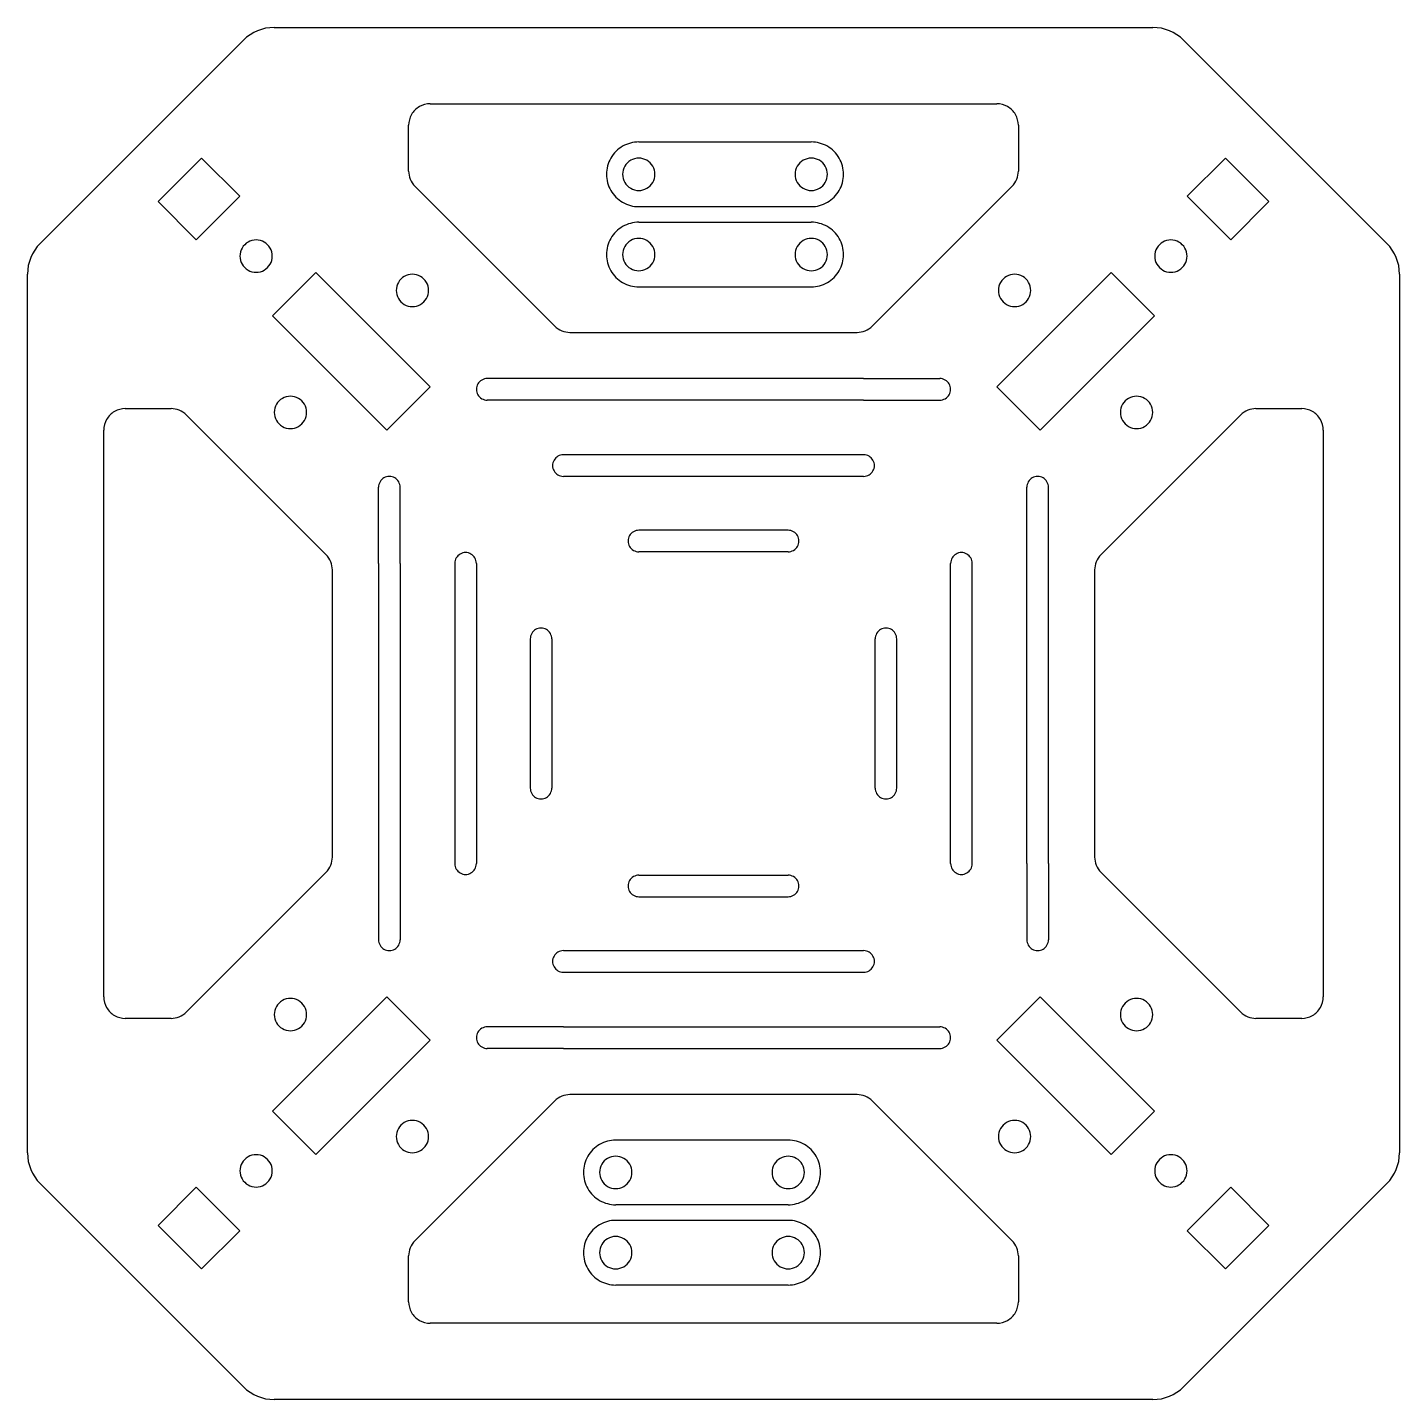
# Model space of a CAD drawing. Extents: x 134 to 408, y 320 to 462.
# Drawn here: x 280.9 to 408.2, y 327.2 to 454.5 of the extents above; entities that cross this region are included whole.
import ezdxf

# ---------------------------------------------------------------- set-up
doc = ezdxf.new("R2010")
doc.units = 0
doc.layers.get('0').update_dxf_attribs({"linetype": 'CONTINUOUS'})

msp = doc.modelspace()

# ---------------------------------------------------------------- linework, layer by layer
at = {"color": 7}
for p, q in [((303.809748, 454.495259), (385.348853, 454.495259)), ((300.981321, 453.323686), (282.111263, 434.453628)), ((407.047338, 434.453628), (388.17728, 453.323686)), ((318.295029, 447.424191), (370.863572, 447.424191)), ((316.295029, 441.18155), (316.295029, 445.424191)), ((372.863572, 445.424191), (372.863572, 441.18155)), ((337.648308, 443.874439), (353.648308, 443.874439)), ((293.066572, 438.337869), (297.09708, 442.368377)), ((297.09708, 442.368377), (300.632614, 438.832843)), ((392.061521, 442.368377), (388.525987, 438.832843)), ((392.061521, 442.368377), (396.09203, 438.337869)), ((316.880816, 439.767337), (329.851379, 426.796774)), ((359.307223, 426.796774), (372.277786, 439.767337)), ((293.066572, 438.337869), (296.602106, 434.802335)), ((296.602106, 434.802335), (300.632614, 438.832843)), ((337.648308, 437.874439), (353.648308, 437.874439)), ((388.525987, 438.832843), (392.556496, 434.802335)), ((396.09203, 438.337869), (392.556496, 434.802335)), ((337.648308, 436.4276), (353.648308, 436.4276)), ((280.93969, 350.086096), (280.93969, 431.625201)), ((303.673173, 427.731267), (307.703682, 431.761776)), ((307.703682, 431.761776), (318.310284, 421.155174)), ((381.454919, 431.761776), (370.848318, 421.155174)), ((381.454919, 431.761776), (385.485428, 427.731267)), ((408.218911, 431.625201), (408.218911, 350.086096)), ((337.648308, 430.4276), (353.648308, 430.4276)), ((303.673173, 427.731267), (314.279775, 417.124665)), ((385.485428, 427.731267), (374.878826, 417.124665)), ((331.265592, 426.210987), (357.893009, 426.210987)), ((330.650369, 421.926716), (323.579301, 421.926716)), ((358.508233, 421.926716), (330.650369, 421.926716)), ((358.508233, 421.926716), (365.579301, 421.926716)), ((314.279775, 417.124665), (318.310284, 421.155174)), ((370.848318, 421.155174), (374.878826, 417.124665)), ((290.010758, 419.13992), (294.253399, 419.13992)), ((330.650369, 419.926716), (323.579301, 419.926716)), ((358.508233, 419.926716), (330.650369, 419.926716)), ((358.508233, 419.926716), (365.579301, 419.926716)), ((394.905203, 419.13992), (399.147843, 419.13992)), ((308.638175, 405.58357), (295.667612, 418.554133)), ((393.490989, 418.554133), (380.520426, 405.58357)), ((288.010758, 364.571377), (288.010758, 417.13992)), ((401.147843, 417.13992), (401.147843, 364.571377)), ((329.650369, 413.855648), (329.650369, 413.855648)), ((358.508233, 414.855648), (330.650369, 414.855648)), ((359.508233, 413.855648), (359.508233, 413.855648)), ((358.508233, 412.855648), (330.650369, 412.855648)), ((313.508233, 404.78458), (313.508233, 411.855648)), ((315.508233, 404.78458), (315.508233, 411.855648)), ((373.650369, 404.78458), (373.650369, 411.855648)), ((375.650369, 404.78458), (375.650369, 411.855648)), ((351.508233, 407.855648), (337.650369, 407.855648)), ((336.650369, 406.855648), (336.650369, 406.855648)), ((352.508233, 406.855648), (352.508233, 406.855648)), ((313.508233, 404.78458), (313.508233, 376.926716)), ((315.508233, 404.78458), (315.508233, 376.926716)), ((320.579301, 404.78458), (320.579301, 376.926716)), ((321.579301, 405.78458), (321.579301, 405.78458)), ((322.579301, 404.78458), (322.579301, 376.926716)), ((351.508233, 405.855648), (337.650369, 405.855648)), ((366.579301, 376.926716), (366.579301, 404.78458)), ((367.579301, 405.78458), (367.579301, 405.78458)), ((368.579301, 376.926716), (368.579301, 404.78458)), ((373.650369, 376.926716), (373.650369, 404.78458)), ((375.650369, 376.926716), (375.650369, 404.78458)), ((309.223962, 377.54194), (309.223962, 404.169357)), ((379.93464, 404.169357), (379.93464, 377.54194)), ((328.579301, 398.78458), (328.579301, 398.78458)), ((360.579301, 398.78458), (360.579301, 398.78458)), ((327.579301, 397.78458), (327.579301, 383.926716)), ((329.579301, 397.78458), (329.579301, 383.926716)), ((359.579301, 383.926716), (359.579301, 397.78458)), ((361.579301, 383.926716), (361.579301, 397.78458)), ((328.579301, 382.926716), (328.579301, 382.926716)), ((360.579301, 382.926716), (360.579301, 382.926716)), ((313.508233, 376.926716), (313.508233, 369.855648)), ((315.508233, 376.926716), (315.508233, 369.855648)), ((373.650369, 376.926716), (373.650369, 369.855648)), ((375.650369, 376.926716), (375.650369, 369.855648)), ((295.667612, 363.157163), (308.638175, 376.127726)), ((321.579301, 375.926716), (321.579301, 375.926716)), ((337.650369, 375.855648), (351.508233, 375.855648)), ((367.579301, 375.926716), (367.579301, 375.926716)), ((380.520426, 376.127726), (393.490989, 363.157163)), ((336.650369, 374.855648), (336.650369, 374.855648)), ((352.508233, 374.855648), (352.508233, 374.855648)), ((337.650369, 373.855648), (351.508233, 373.855648)), ((330.650369, 368.855648), (358.508233, 368.855648)), ((329.650369, 367.855648), (329.650369, 367.855648)), ((330.650369, 366.855648), (358.508233, 366.855648)), ((359.508233, 367.855648), (359.508233, 367.855648)), ((303.673173, 353.98003), (314.279775, 364.586631)), ((318.310284, 360.556123), (314.279775, 364.586631)), ((374.878826, 364.586631), (370.848318, 360.556123)), ((385.485428, 353.98003), (374.878826, 364.586631)), ((294.253399, 362.571377), (290.010758, 362.571377)), ((330.650369, 361.78458), (323.579301, 361.78458)), ((330.650369, 361.78458), (358.508233, 361.78458)), ((358.508233, 361.78458), (365.579301, 361.78458)), ((399.147843, 362.571377), (394.905203, 362.571377)), ((307.703682, 349.949521), (318.310284, 360.556123)), ((381.454919, 349.949521), (370.848318, 360.556123)), ((330.650369, 359.78458), (323.579301, 359.78458)), ((330.650369, 359.78458), (358.508233, 359.78458)), ((358.508233, 359.78458), (365.579301, 359.78458)), ((357.893009, 355.500309), (331.265592, 355.500309)), ((307.703682, 349.949521), (303.673173, 353.98003)), ((329.851379, 354.914523), (316.880816, 341.94396)), ((372.277786, 341.94396), (359.307223, 354.914523)), ((385.485428, 353.98003), (381.454919, 349.949521)), ((351.510294, 351.283697), (335.510294, 351.283697)), ((282.111263, 347.257669), (300.981321, 328.387611)), ((293.066572, 343.373428), (296.602106, 346.908962)), ((300.632614, 342.878453), (296.602106, 346.908962)), ((388.17728, 328.387611), (407.047338, 347.257669)), ((392.556496, 346.908962), (388.525987, 342.878453)), ((396.09203, 343.373428), (392.556496, 346.908962)), ((351.510294, 345.283697), (335.510294, 345.283697)), ((351.510294, 343.836857), (335.510294, 343.836857)), ((297.09708, 339.342919), (293.066572, 343.373428)), ((297.09708, 339.342919), (300.632614, 342.878453)), ((392.061521, 339.342919), (388.525987, 342.878453)), ((396.09203, 343.373428), (392.061521, 339.342919)), ((316.295029, 336.287106), (316.295029, 340.529746)), ((372.863572, 340.529746), (372.863572, 336.287106)), ((351.510294, 337.836857), (335.510294, 337.836857)), ((370.863572, 334.287106), (318.295029, 334.287106)), ((385.348853, 327.216038), (303.809748, 327.216038))]:
    msp.add_line(p, q, dxfattribs=at)
for points in [[(303.809748, 454.495259), (302.761336, 454.498996), (301.720017, 454.067668), (300.981321, 453.323686)], [(388.17728, 453.323686), (387.438585, 454.067668), (386.397265, 454.498996), (385.348853, 454.495259)], [(317.295029, 447.156242), (316.992469, 446.981998), (316.737222, 446.726752), (316.562979, 446.424191)], [(318.295029, 447.424191), (317.945883, 447.424572), (317.597209, 447.331145), (317.295029, 447.156242)], [(371.863572, 447.156242), (371.561393, 447.331145), (371.212719, 447.424572), (370.863572, 447.424191)], [(372.595623, 446.424191), (372.42138, 446.726752), (372.166133, 446.981998), (371.863572, 447.156242)], [(316.562979, 446.424191), (316.388075, 446.122011), (316.294648, 445.773338), (316.295029, 445.424191)], [(372.863572, 445.424191), (372.863953, 445.773338), (372.770527, 446.122011), (372.595623, 446.424191)], [(336.148308, 443.472515), (335.694467, 443.211151), (335.311596, 442.82828), (335.050232, 442.374439)], [(337.648308, 443.874439), (337.124588, 443.875011), (336.601577, 443.734871), (336.148308, 443.472515)], [(355.148308, 443.472515), (354.695039, 443.734871), (354.172028, 443.875011), (353.648308, 443.874439)], [(356.246384, 442.374439), (355.985019, 442.82828), (355.602149, 443.211151), (355.148308, 443.472515)], [(335.050232, 442.374439), (334.787876, 441.92117), (334.647736, 441.398159), (334.648308, 440.874439)], [(336.898308, 442.173477), (336.671387, 442.042795), (336.479952, 441.85136), (336.34927, 441.624439)], [(337.648308, 442.374439), (337.386448, 442.374725), (337.124942, 442.304655), (336.898308, 442.173477)], [(338.398308, 442.173477), (338.171673, 442.304655), (337.910168, 442.374725), (337.648308, 442.374439)], [(338.947346, 441.624439), (338.816664, 441.85136), (338.625229, 442.042795), (338.398308, 442.173477)], [(352.898308, 442.173477), (352.671387, 442.042795), (352.479952, 441.85136), (352.34927, 441.624439)], [(353.648308, 442.374439), (353.386448, 442.374725), (353.124942, 442.304655), (352.898308, 442.173477)], [(354.398308, 442.173477), (354.171673, 442.304655), (353.910168, 442.374725), (353.648308, 442.374439)], [(354.947346, 441.624439), (354.816664, 441.85136), (354.625229, 442.042795), (354.398308, 442.173477)], [(356.648308, 440.874439), (356.64888, 441.398159), (356.50874, 441.92117), (356.246384, 442.374439)], [(316.295029, 441.18155), (316.293161, 440.657344), (316.508825, 440.136684), (316.880816, 439.767337)], [(334.648308, 440.874439), (334.647736, 440.350719), (334.787876, 439.827708), (335.050232, 439.374439)], [(336.34927, 441.624439), (336.218092, 441.397805), (336.148022, 441.136299), (336.148308, 440.874439)], [(336.148308, 440.874439), (336.148022, 440.612579), (336.218092, 440.351074), (336.34927, 440.124439)], [(339.148308, 440.874439), (339.148594, 441.136299), (339.078524, 441.397805), (338.947346, 441.624439)], [(338.947346, 440.124439), (339.078524, 440.351074), (339.148594, 440.612579), (339.148308, 440.874439)], [(352.34927, 441.624439), (352.218092, 441.397805), (352.148022, 441.136299), (352.148308, 440.874439)], [(352.148308, 440.874439), (352.148022, 440.612579), (352.218092, 440.351074), (352.34927, 440.124439)], [(355.148308, 440.874439), (355.148594, 441.136299), (355.078524, 441.397805), (354.947346, 441.624439)], [(354.947346, 440.124439), (355.078524, 440.351074), (355.148594, 440.612579), (355.148308, 440.874439)], [(356.246384, 439.374439), (356.50874, 439.827708), (356.64888, 440.350719), (356.648308, 440.874439)], [(372.277786, 439.767337), (372.649777, 440.136684), (372.865441, 440.657344), (372.863572, 441.18155)], [(335.050232, 439.374439), (335.311596, 438.920598), (335.694467, 438.537728), (336.148308, 438.276363)], [(336.34927, 440.124439), (336.479952, 439.897518), (336.671387, 439.706083), (336.898308, 439.575401)], [(336.898308, 439.575401), (337.124942, 439.444223), (337.386448, 439.374153), (337.648308, 439.374439)], [(337.648308, 439.374439), (337.910168, 439.374153), (338.171673, 439.444223), (338.398308, 439.575401)], [(338.398308, 439.575401), (338.625229, 439.706083), (338.816664, 439.897518), (338.947346, 440.124439)], [(352.34927, 440.124439), (352.479952, 439.897518), (352.671387, 439.706083), (352.898308, 439.575401)], [(352.898308, 439.575401), (353.124942, 439.444223), (353.386448, 439.374153), (353.648308, 439.374439)], [(353.648308, 439.374439), (353.910168, 439.374153), (354.171673, 439.444223), (354.398308, 439.575401)], [(354.398308, 439.575401), (354.625229, 439.706083), (354.816664, 439.897518), (354.947346, 440.124439)], [(355.148308, 438.276363), (355.602149, 438.537728), (355.985019, 438.920598), (356.246384, 439.374439)], [(336.148308, 438.276363), (336.601577, 438.014007), (337.124588, 437.873867), (337.648308, 437.874439)], [(353.648308, 437.874439), (354.172028, 437.873867), (354.695039, 438.014007), (355.148308, 438.276363)], [(336.148308, 436.025676), (335.694467, 435.764311), (335.311596, 435.381441), (335.050232, 434.9276)], [(337.648308, 436.4276), (337.124588, 436.428172), (336.601577, 436.288032), (336.148308, 436.025676)], [(355.148308, 436.025676), (354.695039, 436.288032), (354.172028, 436.428172), (353.648308, 436.4276)], [(356.246384, 434.9276), (355.985019, 435.381441), (355.602149, 435.764311), (355.148308, 436.025676)], [(282.111263, 434.453628), (281.367281, 433.714932), (280.935953, 432.673613), (280.93969, 431.625201)], [(301.402894, 434.581093), (301.175973, 434.450411), (300.984538, 434.258976), (300.853856, 434.032055)], [(302.152894, 434.782055), (301.891034, 434.782341), (301.629528, 434.712271), (301.402894, 434.581093)], [(302.902894, 434.581093), (302.676259, 434.712271), (302.414754, 434.782341), (302.152894, 434.782055)], [(303.451932, 434.032055), (303.32125, 434.258976), (303.129814, 434.450411), (302.902894, 434.581093)], [(335.050232, 434.9276), (334.787876, 434.474331), (334.647736, 433.95132), (334.648308, 433.4276)], [(336.34927, 434.1776), (336.218092, 433.950965), (336.148022, 433.68946), (336.148308, 433.4276)], [(336.898308, 434.726638), (336.671387, 434.595955), (336.479952, 434.40452), (336.34927, 434.1776)], [(337.648308, 434.9276), (337.386448, 434.927886), (337.124942, 434.857816), (336.898308, 434.726638)], [(338.398308, 434.726638), (338.171673, 434.857816), (337.910168, 434.927886), (337.648308, 434.9276)], [(338.947346, 434.1776), (338.816664, 434.40452), (338.625229, 434.595955), (338.398308, 434.726638)], [(339.148308, 433.4276), (339.148594, 433.68946), (339.078524, 433.950965), (338.947346, 434.1776)], [(352.34927, 434.1776), (352.218092, 433.950965), (352.148022, 433.68946), (352.148308, 433.4276)], [(352.898308, 434.726638), (352.671387, 434.595955), (352.479952, 434.40452), (352.34927, 434.1776)], [(353.648308, 434.9276), (353.386448, 434.927886), (353.124942, 434.857816), (352.898308, 434.726638)], [(354.398308, 434.726638), (354.171673, 434.857816), (353.910168, 434.927886), (353.648308, 434.9276)], [(354.947346, 434.1776), (354.816664, 434.40452), (354.625229, 434.595955), (354.398308, 434.726638)], [(355.148308, 433.4276), (355.148594, 433.68946), (355.078524, 433.950965), (354.947346, 434.1776)], [(356.648308, 433.4276), (356.64888, 433.95132), (356.50874, 434.474331), (356.246384, 434.9276)], [(386.255708, 434.581093), (386.028787, 434.450411), (385.837352, 434.258976), (385.70667, 434.032055)], [(387.005708, 434.782055), (386.743847, 434.782341), (386.482342, 434.712271), (386.255708, 434.581093)], [(387.755708, 434.581093), (387.529073, 434.712271), (387.267568, 434.782341), (387.005708, 434.782055)], [(388.304746, 434.032055), (388.174063, 434.258976), (387.982628, 434.450411), (387.755708, 434.581093)], [(408.218911, 431.625201), (408.222649, 432.673613), (407.79132, 433.714932), (407.047338, 434.453628)], [(300.853856, 434.032055), (300.722678, 433.805421), (300.652608, 433.543915), (300.652894, 433.282055)], [(300.652894, 433.282055), (300.652608, 433.020195), (300.722678, 432.75869), (300.853856, 432.532055)], [(303.652894, 433.282055), (303.65318, 433.543915), (303.58311, 433.805421), (303.451932, 434.032055)], [(303.451932, 432.532055), (303.58311, 432.75869), (303.65318, 433.020195), (303.652894, 433.282055)], [(334.648308, 433.4276), (334.647736, 432.903879), (334.787876, 432.380869), (335.050232, 431.9276)], [(336.148308, 433.4276), (336.148022, 433.16574), (336.218092, 432.904234), (336.34927, 432.6776)], [(338.947346, 432.6776), (339.078524, 432.904234), (339.148594, 433.16574), (339.148308, 433.4276)], [(352.148308, 433.4276), (352.148022, 433.16574), (352.218092, 432.904234), (352.34927, 432.6776)], [(354.947346, 432.6776), (355.078524, 432.904234), (355.148594, 433.16574), (355.148308, 433.4276)], [(356.246384, 431.9276), (356.50874, 432.380869), (356.64888, 432.903879), (356.648308, 433.4276)], [(385.70667, 434.032055), (385.575492, 433.805421), (385.505422, 433.543915), (385.505708, 433.282055)], [(385.505708, 433.282055), (385.505422, 433.020195), (385.575492, 432.75869), (385.70667, 432.532055)], [(388.505708, 433.282055), (388.505994, 433.543915), (388.435924, 433.805421), (388.304746, 434.032055)], [(388.304746, 432.532055), (388.435924, 432.75869), (388.505994, 433.020195), (388.505708, 433.282055)], [(300.853856, 432.532055), (300.984538, 432.305135), (301.175973, 432.113699), (301.402894, 431.983017)], [(301.402894, 431.983017), (301.629528, 431.851839), (301.891034, 431.781769), (302.152894, 431.782055)], [(302.152894, 431.782055), (302.414754, 431.781769), (302.676259, 431.851839), (302.902894, 431.983017)], [(302.902894, 431.983017), (303.129814, 432.113699), (303.32125, 432.305135), (303.451932, 432.532055)], [(316.648583, 431.600075), (316.386723, 431.600361), (316.125217, 431.530291), (315.898583, 431.399113)], [(317.398583, 431.399113), (317.171948, 431.530291), (316.910443, 431.600361), (316.648583, 431.600075)], [(335.050232, 431.9276), (335.311596, 431.473758), (335.694467, 431.090888), (336.148308, 430.829523)], [(336.34927, 432.6776), (336.479952, 432.450679), (336.671387, 432.259244), (336.898308, 432.128562)], [(336.898308, 432.128562), (337.124942, 431.997384), (337.386448, 431.927314), (337.648308, 431.9276)], [(337.648308, 431.9276), (337.910168, 431.927314), (338.171673, 431.997384), (338.398308, 432.128562)], [(338.398308, 432.128562), (338.625229, 432.259244), (338.816664, 432.450679), (338.947346, 432.6776)], [(352.34927, 432.6776), (352.479952, 432.450679), (352.671387, 432.259244), (352.898308, 432.128562)], [(352.898308, 432.128562), (353.124942, 431.997384), (353.386448, 431.927314), (353.648308, 431.9276)], [(353.648308, 431.9276), (353.910168, 431.927314), (354.171673, 431.997384), (354.398308, 432.128562)], [(354.398308, 432.128562), (354.625229, 432.259244), (354.816664, 432.450679), (354.947346, 432.6776)], [(355.148308, 430.829523), (355.602149, 431.090888), (355.985019, 431.473758), (356.246384, 431.9276)], [(372.510019, 431.600075), (372.248158, 431.600361), (371.986653, 431.530291), (371.760019, 431.399113)], [(373.260019, 431.399113), (373.033384, 431.530291), (372.771879, 431.600361), (372.510019, 431.600075)], [(385.70667, 432.532055), (385.837352, 432.305135), (386.028787, 432.113699), (386.255708, 431.983017)], [(386.255708, 431.983017), (386.482342, 431.851839), (386.743847, 431.781769), (387.005708, 431.782055)], [(387.005708, 431.782055), (387.267568, 431.781769), (387.529073, 431.851839), (387.755708, 431.983017)], [(387.755708, 431.983017), (387.982628, 432.113699), (388.174063, 432.305135), (388.304746, 432.532055)], [(315.349545, 430.850075), (315.218367, 430.62344), (315.148297, 430.361935), (315.148583, 430.100075)], [(315.898583, 431.399113), (315.671662, 431.26843), (315.480227, 431.076995), (315.349545, 430.850075)], [(317.947621, 430.850075), (317.816939, 431.076995), (317.625504, 431.26843), (317.398583, 431.399113)], [(318.148583, 430.100075), (318.148869, 430.361935), (318.078799, 430.62344), (317.947621, 430.850075)], [(336.148308, 430.829523), (336.601577, 430.567168), (337.124588, 430.427027), (337.648308, 430.4276)], [(353.648308, 430.4276), (354.172028, 430.427027), (354.695039, 430.567168), (355.148308, 430.829523)], [(371.21098, 430.850075), (371.079803, 430.62344), (371.009732, 430.361935), (371.010019, 430.100075)], [(371.760019, 431.399113), (371.533098, 431.26843), (371.341663, 431.076995), (371.21098, 430.850075)], [(373.809057, 430.850075), (373.678374, 431.076995), (373.486939, 431.26843), (373.260019, 431.399113)], [(374.010019, 430.100075), (374.010305, 430.361935), (373.940235, 430.62344), (373.809057, 430.850075)], [(315.148583, 430.100075), (315.148297, 429.838214), (315.218367, 429.576709), (315.349545, 429.350075)], [(315.349545, 429.350075), (315.480227, 429.123154), (315.671662, 428.931719), (315.898583, 428.801037)], [(317.398583, 428.801037), (317.625504, 428.931719), (317.816939, 429.123154), (317.947621, 429.350075)], [(317.947621, 429.350075), (318.078799, 429.576709), (318.148869, 429.838214), (318.148583, 430.100075)], [(371.010019, 430.100075), (371.009732, 429.838214), (371.079803, 429.576709), (371.21098, 429.350075)], [(371.21098, 429.350075), (371.341663, 429.123154), (371.533098, 428.931719), (371.760019, 428.801037)], [(373.260019, 428.801037), (373.486939, 428.931719), (373.678374, 429.123154), (373.809057, 429.350075)], [(373.809057, 429.350075), (373.940235, 429.576709), (374.010305, 429.838214), (374.010019, 430.100075)], [(315.898583, 428.801037), (316.125217, 428.669859), (316.386723, 428.599789), (316.648583, 428.600075)], [(316.648583, 428.600075), (316.910443, 428.599789), (317.171948, 428.669859), (317.398583, 428.801037)], [(371.760019, 428.801037), (371.986653, 428.669859), (372.248158, 428.599789), (372.510019, 428.600075)], [(372.510019, 428.600075), (372.771879, 428.599789), (373.033384, 428.669859), (373.260019, 428.801037)], [(329.851379, 426.796774), (330.220727, 426.424783), (330.741386, 426.209118), (331.265592, 426.210987)], [(357.893009, 426.210987), (358.417215, 426.209118), (358.937875, 426.424783), (359.307223, 426.796774)], [(322.713275, 421.426716), (322.625823, 421.275626), (322.57911, 421.10129), (322.579301, 420.926716)], [(323.079301, 421.792741), (322.92802, 421.70562), (322.800397, 421.577996), (322.713275, 421.426716)], [(323.579301, 421.926716), (323.404727, 421.926907), (323.23039, 421.880193), (323.079301, 421.792741)], [(366.079301, 421.792741), (365.928211, 421.880193), (365.753874, 421.926907), (365.579301, 421.926716)], [(366.445326, 421.426716), (366.358205, 421.577996), (366.230581, 421.70562), (366.079301, 421.792741)], [(366.579301, 420.926716), (366.579491, 421.10129), (366.532778, 421.275626), (366.445326, 421.426716)], [(304.584874, 420.085404), (304.357954, 419.954722), (304.166519, 419.763287), (304.035836, 419.536366)], [(305.334874, 420.286366), (305.073014, 420.286652), (304.811509, 420.216582), (304.584874, 420.085404)], [(306.084874, 420.085404), (305.85824, 420.216582), (305.596735, 420.286652), (305.334874, 420.286366)], [(306.633912, 419.536366), (306.50323, 419.763287), (306.311795, 419.954722), (306.084874, 420.085404)], [(322.579301, 420.926716), (322.57911, 420.752143), (322.625823, 420.577806), (322.713275, 420.426716)], [(322.713275, 420.426716), (322.800397, 420.275436), (322.92802, 420.147812), (323.079301, 420.060691)], [(323.079301, 420.060691), (323.23039, 419.973239), (323.404727, 419.926525), (323.579301, 419.926716)], [(365.579301, 419.926716), (365.753874, 419.926525), (365.928211, 419.973239), (366.079301, 420.060691)], [(366.079301, 420.060691), (366.230581, 420.147812), (366.358205, 420.275436), (366.445326, 420.426716)], [(366.445326, 420.426716), (366.532778, 420.577806), (366.579491, 420.752143), (366.579301, 420.926716)], [(383.073727, 420.085404), (382.846806, 419.954722), (382.655371, 419.763287), (382.524689, 419.536366)], [(383.823727, 420.286366), (383.561867, 420.286652), (383.300362, 420.216582), (383.073727, 420.085404)], [(384.573727, 420.085404), (384.347093, 420.216582), (384.085587, 420.286652), (383.823727, 420.286366)], [(385.122765, 419.536366), (384.992083, 419.763287), (384.800648, 419.954722), (384.573727, 420.085404)], [(289.010758, 418.87197), (288.708197, 418.697727), (288.452951, 418.44248), (288.278707, 418.13992)], [(290.010758, 419.13992), (289.661611, 419.140301), (289.312938, 419.046874), (289.010758, 418.87197)], [(295.667612, 418.554133), (295.298265, 418.926124), (294.777605, 419.141788), (294.253399, 419.13992)], [(304.035836, 419.536366), (303.904658, 419.309732), (303.834588, 419.048226), (303.834874, 418.786366)], [(303.834874, 418.786366), (303.834588, 418.524506), (303.904658, 418.263001), (304.035836, 418.036366)], [(306.834874, 418.786366), (306.83516, 419.048226), (306.76509, 419.309732), (306.633912, 419.536366)], [(306.633912, 418.036366), (306.76509, 418.263001), (306.83516, 418.524506), (306.834874, 418.786366)], [(382.524689, 419.536366), (382.393511, 419.309732), (382.323441, 419.048226), (382.323727, 418.786366)], [(382.323727, 418.786366), (382.323441, 418.524506), (382.393511, 418.263001), (382.524689, 418.036366)], [(385.323727, 418.786366), (385.324013, 419.048226), (385.253943, 419.309732), (385.122765, 419.536366)], [(385.122765, 418.036366), (385.253943, 418.263001), (385.324013, 418.524506), (385.323727, 418.786366)], [(394.905203, 419.13992), (394.380997, 419.141788), (393.860337, 418.926124), (393.490989, 418.554133)], [(400.147843, 418.87197), (399.845664, 419.046874), (399.49699, 419.140301), (399.147843, 419.13992)], [(400.879894, 418.13992), (400.705651, 418.44248), (400.450404, 418.697727), (400.147843, 418.87197)], [(288.278707, 418.13992), (288.103804, 417.83774), (288.010377, 417.489066), (288.010758, 417.13992)], [(304.035836, 418.036366), (304.166519, 417.809445), (304.357954, 417.61801), (304.584874, 417.487328)], [(306.084874, 417.487328), (306.311795, 417.61801), (306.50323, 417.809445), (306.633912, 418.036366)], [(382.524689, 418.036366), (382.655371, 417.809445), (382.846806, 417.61801), (383.073727, 417.487328)], [(384.573727, 417.487328), (384.800648, 417.61801), (384.992083, 417.809445), (385.122765, 418.036366)], [(401.147843, 417.13992), (401.148225, 417.489066), (401.054798, 417.83774), (400.879894, 418.13992)], [(304.584874, 417.487328), (304.811509, 417.35615), (305.073014, 417.28608), (305.334874, 417.286366)], [(305.334874, 417.286366), (305.596735, 417.28608), (305.85824, 417.35615), (306.084874, 417.487328)], [(383.073727, 417.487328), (383.300362, 417.35615), (383.561867, 417.28608), (383.823727, 417.286366)], [(383.823727, 417.286366), (384.085587, 417.28608), (384.347093, 417.35615), (384.573727, 417.487328)], [(329.784343, 414.355648), (329.696891, 414.204559), (329.650178, 414.030222), (329.650369, 413.855648)], [(329.650369, 413.855648), (329.650178, 413.681075), (329.696891, 413.506738), (329.784343, 413.355648)], [(330.150369, 414.721674), (329.999088, 414.634552), (329.871465, 414.506929), (329.784343, 414.355648)], [(330.650369, 414.855648), (330.475795, 414.855839), (330.301458, 414.809126), (330.150369, 414.721674)], [(359.008233, 414.721674), (358.857143, 414.809126), (358.682806, 414.855839), (358.508233, 414.855648)], [(359.374258, 414.355648), (359.287137, 414.506929), (359.159513, 414.634552), (359.008233, 414.721674)], [(359.508233, 413.855648), (359.508424, 414.030222), (359.46171, 414.204559), (359.374258, 414.355648)], [(359.374258, 413.355648), (359.46171, 413.506738), (359.508424, 413.681075), (359.508233, 413.855648)], [(314.008233, 412.721674), (313.856953, 412.634552), (313.729329, 412.506929), (313.642208, 412.355648)], [(314.508233, 412.855648), (314.333659, 412.855839), (314.159323, 412.809126), (314.008233, 412.721674)], [(315.008233, 412.721674), (314.857143, 412.809126), (314.682806, 412.855839), (314.508233, 412.855648)], [(315.374258, 412.355648), (315.287137, 412.506929), (315.159513, 412.634552), (315.008233, 412.721674)], [(329.784343, 413.355648), (329.871465, 413.204368), (329.999088, 413.076744), (330.150369, 412.989623)], [(330.150369, 412.989623), (330.301458, 412.902171), (330.475795, 412.855458), (330.650369, 412.855648)], [(358.508233, 412.855648), (358.682806, 412.855458), (358.857143, 412.902171), (359.008233, 412.989623)], [(359.008233, 412.989623), (359.159513, 413.076744), (359.287137, 413.204368), (359.374258, 413.355648)], [(374.150369, 412.721674), (373.999088, 412.634552), (373.871465, 412.506929), (373.784343, 412.355648)], [(374.650369, 412.855648), (374.475795, 412.855839), (374.301458, 412.809126), (374.150369, 412.721674)], [(375.150369, 412.721674), (374.999279, 412.809126), (374.824942, 412.855839), (374.650369, 412.855648)], [(375.516394, 412.355648), (375.429272, 412.506929), (375.301649, 412.634552), (375.150369, 412.721674)], [(313.642208, 412.355648), (313.554756, 412.204559), (313.508042, 412.030222), (313.508233, 411.855648)], [(315.508233, 411.855648), (315.508424, 412.030222), (315.46171, 412.204559), (315.374258, 412.355648)], [(373.784343, 412.355648), (373.696891, 412.204559), (373.650178, 412.030222), (373.650369, 411.855648)], [(375.650369, 411.855648), (375.650559, 412.030222), (375.603846, 412.204559), (375.516394, 412.355648)], [(336.784343, 407.355648), (336.696891, 407.204559), (336.650178, 407.030222), (336.650369, 406.855648)], [(337.150369, 407.721674), (336.999088, 407.634552), (336.871465, 407.506929), (336.784343, 407.355648)], [(337.650369, 407.855648), (337.475795, 407.855839), (337.301458, 407.809126), (337.150369, 407.721674)], [(352.008233, 407.721674), (351.857143, 407.809126), (351.682806, 407.855839), (351.508233, 407.855648)], [(352.374258, 407.355648), (352.287137, 407.506929), (352.159513, 407.634552), (352.008233, 407.721674)], [(352.508233, 406.855648), (352.508424, 407.030222), (352.46171, 407.204559), (352.374258, 407.355648)], [(336.650369, 406.855648), (336.650178, 406.681075), (336.696891, 406.506738), (336.784343, 406.355648)], [(336.784343, 406.355648), (336.871465, 406.204368), (336.999088, 406.076744), (337.150369, 405.989623)], [(352.008233, 405.989623), (352.159513, 406.076744), (352.287137, 406.204368), (352.374258, 406.355648)], [(352.374258, 406.355648), (352.46171, 406.506738), (352.508424, 406.681075), (352.508233, 406.855648)], [(309.223962, 404.169357), (309.225831, 404.693563), (309.010166, 405.214222), (308.638175, 405.58357)], [(320.713275, 405.28458), (320.625823, 405.133491), (320.57911, 404.959154), (320.579301, 404.78458)], [(321.079301, 405.650606), (320.92802, 405.563484), (320.800397, 405.435861), (320.713275, 405.28458)], [(321.579301, 405.78458), (321.404727, 405.784771), (321.23039, 405.738058), (321.079301, 405.650606)], [(322.079301, 405.650606), (321.928211, 405.738058), (321.753874, 405.784771), (321.579301, 405.78458)], [(322.445326, 405.28458), (322.358205, 405.435861), (322.230581, 405.563484), (322.079301, 405.650606)], [(322.579301, 404.78458), (322.579491, 404.959154), (322.532778, 405.133491), (322.445326, 405.28458)], [(337.150369, 405.989623), (337.301458, 405.902171), (337.475795, 405.855458), (337.650369, 405.855648)], [(351.508233, 405.855648), (351.682806, 405.855458), (351.857143, 405.902171), (352.008233, 405.989623)], [(366.713275, 405.28458), (366.625823, 405.133491), (366.57911, 404.959154), (366.579301, 404.78458)], [(367.079301, 405.650606), (366.92802, 405.563484), (366.800397, 405.435861), (366.713275, 405.28458)], [(367.579301, 405.78458), (367.404727, 405.784771), (367.23039, 405.738058), (367.079301, 405.650606)], [(368.079301, 405.650606), (367.928211, 405.738058), (367.753874, 405.784771), (367.579301, 405.78458)], [(368.445326, 405.28458), (368.358205, 405.435861), (368.230581, 405.563484), (368.079301, 405.650606)], [(368.579301, 404.78458), (368.579491, 404.959154), (368.532778, 405.133491), (368.445326, 405.28458)], [(380.520426, 405.58357), (380.148435, 405.214222), (379.932771, 404.693563), (379.93464, 404.169357)], [(328.079301, 398.650606), (327.92802, 398.563484), (327.800397, 398.435861), (327.713275, 398.28458)], [(328.579301, 398.78458), (328.404727, 398.784771), (328.23039, 398.738058), (328.079301, 398.650606)], [(329.079301, 398.650606), (328.928211, 398.738058), (328.753874, 398.784771), (328.579301, 398.78458)], [(329.445326, 398.28458), (329.358205, 398.435861), (329.230581, 398.563484), (329.079301, 398.650606)], [(360.079301, 398.650606), (359.92802, 398.563484), (359.800397, 398.435861), (359.713275, 398.28458)], [(360.579301, 398.78458), (360.404727, 398.784771), (360.23039, 398.738058), (360.079301, 398.650606)], [(361.079301, 398.650606), (360.928211, 398.738058), (360.753874, 398.784771), (360.579301, 398.78458)], [(361.445326, 398.28458), (361.358205, 398.435861), (361.230581, 398.563484), (361.079301, 398.650606)], [(327.713275, 398.28458), (327.625823, 398.133491), (327.57911, 397.959154), (327.579301, 397.78458)], [(329.579301, 397.78458), (329.579491, 397.959154), (329.532778, 398.133491), (329.445326, 398.28458)], [(359.713275, 398.28458), (359.625823, 398.133491), (359.57911, 397.959154), (359.579301, 397.78458)], [(361.579301, 397.78458), (361.579491, 397.959154), (361.532778, 398.133491), (361.445326, 398.28458)], [(327.579301, 383.926716), (327.57911, 383.752143), (327.625823, 383.577806), (327.713275, 383.426716)], [(327.713275, 383.426716), (327.800397, 383.275436), (327.92802, 383.147812), (328.079301, 383.060691)], [(329.079301, 383.060691), (329.230581, 383.147812), (329.358205, 383.275436), (329.445326, 383.426716)], [(329.445326, 383.426716), (329.532778, 383.577806), (329.579491, 383.752143), (329.579301, 383.926716)], [(359.579301, 383.926716), (359.57911, 383.752143), (359.625823, 383.577806), (359.713275, 383.426716)], [(359.713275, 383.426716), (359.800397, 383.275436), (359.92802, 383.147812), (360.079301, 383.060691)], [(361.079301, 383.060691), (361.230581, 383.147812), (361.358205, 383.275436), (361.445326, 383.426716)], [(361.445326, 383.426716), (361.532778, 383.577806), (361.579491, 383.752143), (361.579301, 383.926716)], [(328.079301, 383.060691), (328.23039, 382.973239), (328.404727, 382.926525), (328.579301, 382.926716)], [(328.579301, 382.926716), (328.753874, 382.926525), (328.928211, 382.973239), (329.079301, 383.060691)], [(360.079301, 383.060691), (360.23039, 382.973239), (360.404727, 382.926525), (360.579301, 382.926716)], [(360.579301, 382.926716), (360.753874, 382.926525), (360.928211, 382.973239), (361.079301, 383.060691)], [(308.638175, 376.127726), (309.010166, 376.497074), (309.225831, 377.017734), (309.223962, 377.54194)], [(320.579301, 376.926716), (320.57911, 376.752143), (320.625823, 376.577806), (320.713275, 376.426716)], [(322.445326, 376.426716), (322.532778, 376.577806), (322.579491, 376.752143), (322.579301, 376.926716)], [(366.579301, 376.926716), (366.57911, 376.752143), (366.625823, 376.577806), (366.713275, 376.426716)], [(368.445326, 376.426716), (368.532778, 376.577806), (368.579491, 376.752143), (368.579301, 376.926716)], [(379.93464, 377.54194), (379.932771, 377.017734), (380.148435, 376.497074), (380.520426, 376.127726)], [(320.713275, 376.426716), (320.800397, 376.275436), (320.92802, 376.147812), (321.079301, 376.060691)], [(321.079301, 376.060691), (321.23039, 375.973239), (321.404727, 375.926525), (321.579301, 375.926716)], [(321.579301, 375.926716), (321.753874, 375.926525), (321.928211, 375.973239), (322.079301, 376.060691)], [(322.079301, 376.060691), (322.230581, 376.147812), (322.358205, 376.275436), (322.445326, 376.426716)], [(337.150369, 375.721674), (336.999088, 375.634552), (336.871465, 375.506929), (336.784343, 375.355648)], [(337.650369, 375.855648), (337.475795, 375.855839), (337.301458, 375.809126), (337.150369, 375.721674)], [(352.008233, 375.721674), (351.857143, 375.809126), (351.682806, 375.855839), (351.508233, 375.855648)], [(352.374258, 375.355648), (352.287137, 375.506929), (352.159513, 375.634552), (352.008233, 375.721674)], [(366.713275, 376.426716), (366.800397, 376.275436), (366.92802, 376.147812), (367.079301, 376.060691)], [(367.079301, 376.060691), (367.23039, 375.973239), (367.404727, 375.926525), (367.579301, 375.926716)], [(367.579301, 375.926716), (367.753874, 375.926525), (367.928211, 375.973239), (368.079301, 376.060691)], [(368.079301, 376.060691), (368.230581, 376.147812), (368.358205, 376.275436), (368.445326, 376.426716)], [(336.784343, 375.355648), (336.696891, 375.204559), (336.650178, 375.030222), (336.650369, 374.855648)], [(336.650369, 374.855648), (336.650178, 374.681075), (336.696891, 374.506738), (336.784343, 374.355648)], [(336.784343, 374.355648), (336.871465, 374.204368), (336.999088, 374.076744), (337.150369, 373.989623)], [(352.008233, 373.989623), (352.159513, 374.076744), (352.287137, 374.204368), (352.374258, 374.355648)], [(352.508233, 374.855648), (352.508424, 375.030222), (352.46171, 375.204559), (352.374258, 375.355648)], [(352.374258, 374.355648), (352.46171, 374.506738), (352.508424, 374.681075), (352.508233, 374.855648)], [(337.150369, 373.989623), (337.301458, 373.902171), (337.475795, 373.855458), (337.650369, 373.855648)], [(351.508233, 373.855648), (351.682806, 373.855458), (351.857143, 373.902171), (352.008233, 373.989623)], [(313.508233, 369.855648), (313.508042, 369.681075), (313.554756, 369.506738), (313.642208, 369.355648)], [(313.642208, 369.355648), (313.729329, 369.204368), (313.856953, 369.076744), (314.008233, 368.989623)], [(315.008233, 368.989623), (315.159513, 369.076744), (315.287137, 369.204368), (315.374258, 369.355648)], [(315.374258, 369.355648), (315.46171, 369.506738), (315.508424, 369.681075), (315.508233, 369.855648)], [(373.650369, 369.855648), (373.650178, 369.681075), (373.696891, 369.506738), (373.784343, 369.355648)], [(373.784343, 369.355648), (373.871465, 369.204368), (373.999088, 369.076744), (374.150369, 368.989623)], [(375.150369, 368.989623), (375.301649, 369.076744), (375.429272, 369.204368), (375.516394, 369.355648)], [(375.516394, 369.355648), (375.603846, 369.506738), (375.650559, 369.681075), (375.650369, 369.855648)], [(314.008233, 368.989623), (314.159323, 368.902171), (314.333659, 368.855458), (314.508233, 368.855648)], [(314.508233, 368.855648), (314.682806, 368.855458), (314.857143, 368.902171), (315.008233, 368.989623)], [(329.784343, 368.355648), (329.696891, 368.204559), (329.650178, 368.030222), (329.650369, 367.855648)], [(330.150369, 368.721674), (329.999088, 368.634552), (329.871465, 368.506929), (329.784343, 368.355648)], [(330.650369, 368.855648), (330.475795, 368.855839), (330.301458, 368.809126), (330.150369, 368.721674)], [(359.008233, 368.721674), (358.857143, 368.809126), (358.682806, 368.855839), (358.508233, 368.855648)], [(359.374258, 368.355648), (359.287137, 368.506929), (359.159513, 368.634552), (359.008233, 368.721674)], [(359.508233, 367.855648), (359.508424, 368.030222), (359.46171, 368.204559), (359.374258, 368.355648)], [(374.150369, 368.989623), (374.301458, 368.902171), (374.475795, 368.855458), (374.650369, 368.855648)], [(374.650369, 368.855648), (374.824942, 368.855458), (374.999279, 368.902171), (375.150369, 368.989623)], [(329.650369, 367.855648), (329.650178, 367.681075), (329.696891, 367.506738), (329.784343, 367.355648)], [(329.784343, 367.355648), (329.871465, 367.204368), (329.999088, 367.076744), (330.150369, 366.989623)], [(330.150369, 366.989623), (330.301458, 366.902171), (330.475795, 366.855458), (330.650369, 366.855648)], [(358.508233, 366.855648), (358.682806, 366.855458), (358.857143, 366.902171), (359.008233, 366.989623)], [(359.008233, 366.989623), (359.159513, 367.076744), (359.287137, 367.204368), (359.374258, 367.355648)], [(359.374258, 367.355648), (359.46171, 367.506738), (359.508424, 367.681075), (359.508233, 367.855648)], [(288.010758, 364.571377), (288.010377, 364.22223), (288.103804, 363.873556), (288.278707, 363.571377)], [(304.584874, 364.223969), (304.357954, 364.093286), (304.166519, 363.901851), (304.035836, 363.67493)], [(305.334874, 364.42493), (305.073014, 364.425217), (304.811509, 364.355146), (304.584874, 364.223969)], [(306.084874, 364.223969), (305.85824, 364.355146), (305.596735, 364.425217), (305.334874, 364.42493)], [(306.633912, 363.67493), (306.50323, 363.901851), (306.311795, 364.093286), (306.084874, 364.223969)], [(383.073727, 364.223969), (382.846806, 364.093286), (382.655371, 363.901851), (382.524689, 363.67493)], [(383.823727, 364.42493), (383.561867, 364.425217), (383.300362, 364.355146), (383.073727, 364.223969)], [(384.573727, 364.223969), (384.347093, 364.355146), (384.085587, 364.425217), (383.823727, 364.42493)], [(385.122765, 363.67493), (384.992083, 363.901851), (384.800648, 364.093286), (384.573727, 364.223969)], [(400.879894, 363.571377), (401.054798, 363.873556), (401.148225, 364.22223), (401.147843, 364.571377)], [(288.278707, 363.571377), (288.452951, 363.268816), (288.708197, 363.013569), (289.010758, 362.839326)], [(289.010758, 362.839326), (289.312938, 362.664422), (289.661611, 362.570996), (290.010758, 362.571377)], [(294.253399, 362.571377), (294.777605, 362.569508), (295.298265, 362.785172), (295.667612, 363.157163)], [(304.035836, 363.67493), (303.904658, 363.448296), (303.834588, 363.186791), (303.834874, 362.92493)], [(303.834874, 362.92493), (303.834588, 362.66307), (303.904658, 362.401565), (304.035836, 362.17493)], [(306.834874, 362.92493), (306.83516, 363.186791), (306.76509, 363.448296), (306.633912, 363.67493)], [(306.633912, 362.17493), (306.76509, 362.401565), (306.83516, 362.66307), (306.834874, 362.92493)], [(382.524689, 363.67493), (382.393511, 363.448296), (382.323441, 363.186791), (382.323727, 362.92493)], [(382.323727, 362.92493), (382.323441, 362.66307), (382.393511, 362.401565), (382.524689, 362.17493)], [(385.323727, 362.92493), (385.324013, 363.186791), (385.253943, 363.448296), (385.122765, 363.67493)], [(385.122765, 362.17493), (385.253943, 362.401565), (385.324013, 362.66307), (385.323727, 362.92493)], [(393.490989, 363.157163), (393.860337, 362.785172), (394.380997, 362.569508), (394.905203, 362.571377)], [(399.147843, 362.571377), (399.49699, 362.570996), (399.845664, 362.664422), (400.147843, 362.839326)], [(400.147843, 362.839326), (400.450404, 363.013569), (400.705651, 363.268816), (400.879894, 363.571377)], [(304.035836, 362.17493), (304.166519, 361.94801), (304.357954, 361.756575), (304.584874, 361.625892)], [(304.584874, 361.625892), (304.811509, 361.494714), (305.073014, 361.424644), (305.334874, 361.42493)], [(305.334874, 361.42493), (305.596735, 361.424644), (305.85824, 361.494714), (306.084874, 361.625892)], [(306.084874, 361.625892), (306.311795, 361.756575), (306.50323, 361.94801), (306.633912, 362.17493)], [(323.079301, 361.650606), (322.92802, 361.563484), (322.800397, 361.435861), (322.713275, 361.28458)], [(323.579301, 361.78458), (323.404727, 361.784771), (323.23039, 361.738058), (323.079301, 361.650606)], [(366.079301, 361.650606), (365.928211, 361.738058), (365.753874, 361.784771), (365.579301, 361.78458)], [(366.445326, 361.28458), (366.358205, 361.435861), (366.230581, 361.563484), (366.079301, 361.650606)], [(382.524689, 362.17493), (382.655371, 361.94801), (382.846806, 361.756575), (383.073727, 361.625892)], [(383.073727, 361.625892), (383.300362, 361.494714), (383.561867, 361.424644), (383.823727, 361.42493)], [(383.823727, 361.42493), (384.085587, 361.424644), (384.347093, 361.494714), (384.573727, 361.625892)], [(384.573727, 361.625892), (384.800648, 361.756575), (384.992083, 361.94801), (385.122765, 362.17493)], [(322.713275, 361.28458), (322.625823, 361.133491), (322.57911, 360.959154), (322.579301, 360.78458)], [(322.579301, 360.78458), (322.57911, 360.610007), (322.625823, 360.43567), (322.713275, 360.28458)], [(322.713275, 360.28458), (322.800397, 360.1333), (322.92802, 360.005677), (323.079301, 359.918555)], [(366.079301, 359.918555), (366.230581, 360.005677), (366.358205, 360.1333), (366.445326, 360.28458)], [(366.579301, 360.78458), (366.579491, 360.959154), (366.532778, 361.133491), (366.445326, 361.28458)], [(366.445326, 360.28458), (366.532778, 360.43567), (366.579491, 360.610007), (366.579301, 360.78458)], [(323.079301, 359.918555), (323.23039, 359.831103), (323.404727, 359.78439), (323.579301, 359.78458)], [(365.579301, 359.78458), (365.753874, 359.78439), (365.928211, 359.831103), (366.079301, 359.918555)], [(331.265592, 355.500309), (330.741386, 355.502178), (330.220727, 355.286514), (329.851379, 354.914523)], [(359.307223, 354.914523), (358.937875, 355.286514), (358.417215, 355.502178), (357.893009, 355.500309)], [(315.898583, 352.91026), (315.671662, 352.779578), (315.480227, 352.588143), (315.349545, 352.361222)], [(316.648583, 353.111222), (316.386723, 353.111508), (316.125217, 353.041438), (315.898583, 352.91026)], [(317.398583, 352.91026), (317.171948, 353.041438), (316.910443, 353.111508), (316.648583, 353.111222)], [(317.947621, 352.361222), (317.816939, 352.588143), (317.625504, 352.779578), (317.398583, 352.91026)], [(371.760019, 352.91026), (371.533098, 352.779578), (371.341663, 352.588143), (371.21098, 352.361222)], [(372.510019, 353.111222), (372.248158, 353.111508), (371.986653, 353.041438), (371.760019, 352.91026)], [(373.260019, 352.91026), (373.033384, 353.041438), (372.771879, 353.111508), (372.510019, 353.111222)], [(373.809057, 352.361222), (373.678374, 352.588143), (373.486939, 352.779578), (373.260019, 352.91026)], [(315.349545, 352.361222), (315.218367, 352.134587), (315.148297, 351.873082), (315.148583, 351.611222)], [(315.148583, 351.611222), (315.148297, 351.349362), (315.218367, 351.087856), (315.349545, 350.861222)], [(318.148583, 351.611222), (318.148869, 351.873082), (318.078799, 352.134587), (317.947621, 352.361222)], [(317.947621, 350.861222), (318.078799, 351.087856), (318.148869, 351.349362), (318.148583, 351.611222)], [(371.21098, 352.361222), (371.079803, 352.134587), (371.009732, 351.873082), (371.010019, 351.611222)], [(371.010019, 351.611222), (371.009732, 351.349362), (371.079803, 351.087856), (371.21098, 350.861222)], [(374.010019, 351.611222), (374.010305, 351.873082), (373.940235, 352.134587), (373.809057, 352.361222)], [(373.809057, 350.861222), (373.940235, 351.087856), (374.010305, 351.349362), (374.010019, 351.611222)], [(280.93969, 350.086096), (280.935953, 349.037684), (281.367281, 347.996364), (282.111263, 347.257669)], [(315.349545, 350.861222), (315.480227, 350.634301), (315.671662, 350.442866), (315.898583, 350.312184)], [(315.898583, 350.312184), (316.125217, 350.181006), (316.386723, 350.110936), (316.648583, 350.111222)], [(316.648583, 350.111222), (316.910443, 350.110936), (317.171948, 350.181006), (317.398583, 350.312184)], [(317.398583, 350.312184), (317.625504, 350.442866), (317.816939, 350.634301), (317.947621, 350.861222)], [(334.010294, 350.881773), (333.556452, 350.620408), (333.173582, 350.237538), (332.912217, 349.783697)], [(335.510294, 351.283697), (334.986573, 351.284269), (334.463563, 351.144129), (334.010294, 350.881773)], [(353.010294, 350.881773), (352.557024, 351.144129), (352.034014, 351.284269), (351.510294, 351.283697)], [(354.10837, 349.783697), (353.847005, 350.237538), (353.464135, 350.620408), (353.010294, 350.881773)], [(371.21098, 350.861222), (371.341663, 350.634301), (371.533098, 350.442866), (371.760019, 350.312184)], [(371.760019, 350.312184), (371.986653, 350.181006), (372.248158, 350.110936), (372.510019, 350.111222)], [(372.510019, 350.111222), (372.771879, 350.110936), (373.033384, 350.181006), (373.260019, 350.312184)], [(373.260019, 350.312184), (373.486939, 350.442866), (373.678374, 350.634301), (373.809057, 350.861222)], [(407.047338, 347.257669), (407.79132, 347.996364), (408.222649, 349.037684), (408.218911, 350.086096)], [(300.853856, 349.179241), (300.722678, 348.952607), (300.652608, 348.691102), (300.652894, 348.429241)], [(301.402894, 349.728279), (301.175973, 349.597597), (300.984538, 349.406162), (300.853856, 349.179241)], [(302.152894, 349.929241), (301.891034, 349.929527), (301.629528, 349.859457), (301.402894, 349.728279)], [(302.902894, 349.728279), (302.676259, 349.859457), (302.414754, 349.929527), (302.152894, 349.929241)], [(303.451932, 349.179241), (303.32125, 349.406162), (303.129814, 349.597597), (302.902894, 349.728279)], [(303.652894, 348.429241), (303.65318, 348.691102), (303.58311, 348.952607), (303.451932, 349.179241)], [(332.912217, 349.783697), (332.649862, 349.330428), (332.509721, 348.807417), (332.510294, 348.283697)], [(334.211255, 349.033697), (334.080078, 348.807062), (334.010007, 348.545557), (334.010294, 348.283697)], [(334.760294, 349.582735), (334.533373, 349.452053), (334.341938, 349.260617), (334.211255, 349.033697)], [(335.510294, 349.783697), (335.248433, 349.783983), (334.986928, 349.713913), (334.760294, 349.582735)], [(336.260294, 349.582735), (336.033659, 349.713913), (335.772154, 349.783983), (335.510294, 349.783697)], [(336.809332, 349.033697), (336.678649, 349.260617), (336.487214, 349.452053), (336.260294, 349.582735)], [(337.010294, 348.283697), (337.01058, 348.545557), (336.94051, 348.807062), (336.809332, 349.033697)], [(350.211255, 349.033697), (350.080078, 348.807062), (350.010007, 348.545557), (350.010294, 348.283697)], [(350.760294, 349.582735), (350.533373, 349.452053), (350.341938, 349.260617), (350.211255, 349.033697)], [(351.510294, 349.783697), (351.248433, 349.783983), (350.986928, 349.713913), (350.760294, 349.582735)], [(352.260294, 349.582735), (352.033659, 349.713913), (351.772154, 349.783983), (351.510294, 349.783697)], [(352.809332, 349.033697), (352.678649, 349.260617), (352.487214, 349.452053), (352.260294, 349.582735)], [(353.010294, 348.283697), (353.01058, 348.545557), (352.94051, 348.807062), (352.809332, 349.033697)], [(354.510294, 348.283697), (354.510866, 348.807417), (354.370725, 349.330428), (354.10837, 349.783697)], [(385.70667, 349.179241), (385.575492, 348.952607), (385.505422, 348.691102), (385.505708, 348.429241)], [(386.255708, 349.728279), (386.028787, 349.597597), (385.837352, 349.406162), (385.70667, 349.179241)], [(387.005708, 349.929241), (386.743847, 349.929527), (386.482342, 349.859457), (386.255708, 349.728279)], [(387.755708, 349.728279), (387.529073, 349.859457), (387.267568, 349.929527), (387.005708, 349.929241)], [(388.304746, 349.179241), (388.174063, 349.406162), (387.982628, 349.597597), (387.755708, 349.728279)], [(388.505708, 348.429241), (388.505994, 348.691102), (388.435924, 348.952607), (388.304746, 349.179241)], [(300.652894, 348.429241), (300.652608, 348.167381), (300.722678, 347.905876), (300.853856, 347.679241)], [(300.853856, 347.679241), (300.984538, 347.452321), (301.175973, 347.260886), (301.402894, 347.130203)], [(302.902894, 347.130203), (303.129814, 347.260886), (303.32125, 347.452321), (303.451932, 347.679241)], [(303.451932, 347.679241), (303.58311, 347.905876), (303.65318, 348.167381), (303.652894, 348.429241)], [(332.510294, 348.283697), (332.509721, 347.759976), (332.649862, 347.236966), (332.912217, 346.783697)], [(334.010294, 348.283697), (334.010007, 348.021837), (334.080078, 347.760331), (334.211255, 347.533697)], [(334.211255, 347.533697), (334.341938, 347.306776), (334.533373, 347.115341), (334.760294, 346.984659)], [(336.260294, 346.984659), (336.487214, 347.115341), (336.678649, 347.306776), (336.809332, 347.533697)], [(336.809332, 347.533697), (336.94051, 347.760331), (337.01058, 348.021837), (337.010294, 348.283697)], [(350.010294, 348.283697), (350.010007, 348.021837), (350.080078, 347.760331), (350.211255, 347.533697)], [(350.211255, 347.533697), (350.341938, 347.306776), (350.533373, 347.115341), (350.760294, 346.984659)], [(352.260294, 346.984659), (352.487214, 347.115341), (352.678649, 347.306776), (352.809332, 347.533697)], [(352.809332, 347.533697), (352.94051, 347.760331), (353.01058, 348.021837), (353.010294, 348.283697)], [(354.10837, 346.783697), (354.370725, 347.236966), (354.510866, 347.759976), (354.510294, 348.283697)], [(385.505708, 348.429241), (385.505422, 348.167381), (385.575492, 347.905876), (385.70667, 347.679241)], [(385.70667, 347.679241), (385.837352, 347.452321), (386.028787, 347.260886), (386.255708, 347.130203)], [(387.755708, 347.130203), (387.982628, 347.260886), (388.174063, 347.452321), (388.304746, 347.679241)], [(388.304746, 347.679241), (388.435924, 347.905876), (388.505994, 348.167381), (388.505708, 348.429241)], [(301.402894, 347.130203), (301.629528, 346.999025), (301.891034, 346.928955), (302.152894, 346.929241)], [(302.152894, 346.929241), (302.414754, 346.928955), (302.676259, 346.999025), (302.902894, 347.130203)], [(332.912217, 346.783697), (333.173582, 346.329856), (333.556452, 345.946985), (334.010294, 345.685621)], [(334.760294, 346.984659), (334.986928, 346.853481), (335.248433, 346.783411), (335.510294, 346.783697)], [(335.510294, 346.783697), (335.772154, 346.783411), (336.033659, 346.853481), (336.260294, 346.984659)], [(350.760294, 346.984659), (350.986928, 346.853481), (351.248433, 346.783411), (351.510294, 346.783697)], [(351.510294, 346.783697), (351.772154, 346.783411), (352.033659, 346.853481), (352.260294, 346.984659)], [(353.010294, 345.685621), (353.464135, 345.946985), (353.847005, 346.329856), (354.10837, 346.783697)], [(386.255708, 347.130203), (386.482342, 346.999025), (386.743847, 346.928955), (387.005708, 346.929241)], [(387.005708, 346.929241), (387.267568, 346.928955), (387.529073, 346.999025), (387.755708, 347.130203)], [(334.010294, 345.685621), (334.463563, 345.423265), (334.986573, 345.283125), (335.510294, 345.283697)], [(351.510294, 345.283697), (352.034014, 345.283125), (352.557024, 345.423265), (353.010294, 345.685621)], [(335.510294, 343.836857), (334.986573, 343.83743), (334.463563, 343.697289), (334.010294, 343.434934)], [(353.010294, 343.434934), (352.557024, 343.697289), (352.034014, 343.83743), (351.510294, 343.836857)], [(334.010294, 343.434934), (333.556452, 343.173569), (333.173582, 342.790699), (332.912217, 342.336857)], [(354.10837, 342.336857), (353.847005, 342.790699), (353.464135, 343.173569), (353.010294, 343.434934)], [(316.880816, 341.94396), (316.508825, 341.574612), (316.293161, 341.053952), (316.295029, 340.529746)], [(332.912217, 342.336857), (332.649862, 341.883588), (332.509721, 341.360578), (332.510294, 340.836857)], [(334.211255, 341.586857), (334.080078, 341.360223), (334.010007, 341.098718), (334.010294, 340.836857)], [(334.760294, 342.135896), (334.533373, 342.005213), (334.341938, 341.813778), (334.211255, 341.586857)], [(335.510294, 342.336857), (335.248433, 342.337144), (334.986928, 342.267073), (334.760294, 342.135896)], [(336.260294, 342.135896), (336.033659, 342.267073), (335.772154, 342.337144), (335.510294, 342.336857)], [(336.809332, 341.586857), (336.678649, 341.813778), (336.487214, 342.005213), (336.260294, 342.135896)], [(337.010294, 340.836857), (337.01058, 341.098718), (336.94051, 341.360223), (336.809332, 341.586857)], [(350.211255, 341.586857), (350.080078, 341.360223), (350.010007, 341.098718), (350.010294, 340.836857)], [(350.760294, 342.135896), (350.533373, 342.005213), (350.341938, 341.813778), (350.211255, 341.586857)], [(351.510294, 342.336857), (351.248433, 342.337144), (350.986928, 342.267073), (350.760294, 342.135896)], [(352.260294, 342.135896), (352.033659, 342.267073), (351.772154, 342.337144), (351.510294, 342.336857)], [(352.809332, 341.586857), (352.678649, 341.813778), (352.487214, 342.005213), (352.260294, 342.135896)], [(353.010294, 340.836857), (353.01058, 341.098718), (352.94051, 341.360223), (352.809332, 341.586857)], [(354.510294, 340.836857), (354.510866, 341.360578), (354.370725, 341.883588), (354.10837, 342.336857)], [(372.863572, 340.529746), (372.865441, 341.053952), (372.649777, 341.574612), (372.277786, 341.94396)], [(332.510294, 340.836857), (332.509721, 340.313137), (332.649862, 339.790127), (332.912217, 339.336857)], [(334.010294, 340.836857), (334.010007, 340.574997), (334.080078, 340.313492), (334.211255, 340.086857)], [(334.211255, 340.086857), (334.341938, 339.859937), (334.533373, 339.668502), (334.760294, 339.537819)], [(336.260294, 339.537819), (336.487214, 339.668502), (336.678649, 339.859937), (336.809332, 340.086857)], [(336.809332, 340.086857), (336.94051, 340.313492), (337.01058, 340.574997), (337.010294, 340.836857)], [(350.010294, 340.836857), (350.010007, 340.574997), (350.080078, 340.313492), (350.211255, 340.086857)], [(350.211255, 340.086857), (350.341938, 339.859937), (350.533373, 339.668502), (350.760294, 339.537819)], [(352.260294, 339.537819), (352.487214, 339.668502), (352.678649, 339.859937), (352.809332, 340.086857)], [(352.809332, 340.086857), (352.94051, 340.313492), (353.01058, 340.574997), (353.010294, 340.836857)], [(354.10837, 339.336857), (354.370725, 339.790127), (354.510866, 340.313137), (354.510294, 340.836857)], [(332.912217, 339.336857), (333.173582, 338.883016), (333.556452, 338.500146), (334.010294, 338.238781)], [(334.760294, 339.537819), (334.986928, 339.406641), (335.248433, 339.336571), (335.510294, 339.336857)], [(335.510294, 339.336857), (335.772154, 339.336571), (336.033659, 339.406641), (336.260294, 339.537819)], [(350.760294, 339.537819), (350.986928, 339.406641), (351.248433, 339.336571), (351.510294, 339.336857)], [(351.510294, 339.336857), (351.772154, 339.336571), (352.033659, 339.406641), (352.260294, 339.537819)], [(353.010294, 338.238781), (353.464135, 338.500146), (353.847005, 338.883016), (354.10837, 339.336857)], [(334.010294, 338.238781), (334.463563, 337.976425), (334.986573, 337.836285), (335.510294, 337.836857)], [(351.510294, 337.836857), (352.034014, 337.836285), (352.557024, 337.976425), (353.010294, 338.238781)], [(316.295029, 336.287106), (316.294648, 335.937959), (316.388075, 335.589285), (316.562979, 335.287106)], [(372.595623, 335.287106), (372.770527, 335.589285), (372.863953, 335.937959), (372.863572, 336.287106)], [(316.562979, 335.287106), (316.737222, 334.984545), (316.992469, 334.729298), (317.295029, 334.555055)], [(371.863572, 334.555055), (372.166133, 334.729298), (372.42138, 334.984545), (372.595623, 335.287106)], [(317.295029, 334.555055), (317.597209, 334.380151), (317.945883, 334.286724), (318.295029, 334.287106)], [(370.863572, 334.287106), (371.212719, 334.286724), (371.561393, 334.380151), (371.863572, 334.555055)], [(300.981321, 328.387611), (301.720017, 327.643629), (302.761336, 327.2123), (303.809748, 327.216038)], [(385.348853, 327.216038), (386.397265, 327.2123), (387.438585, 327.643629), (388.17728, 328.387611)]]:
    msp.add_open_spline(points, degree=3, dxfattribs=at)

doc.saveas('drawing.dxf')
